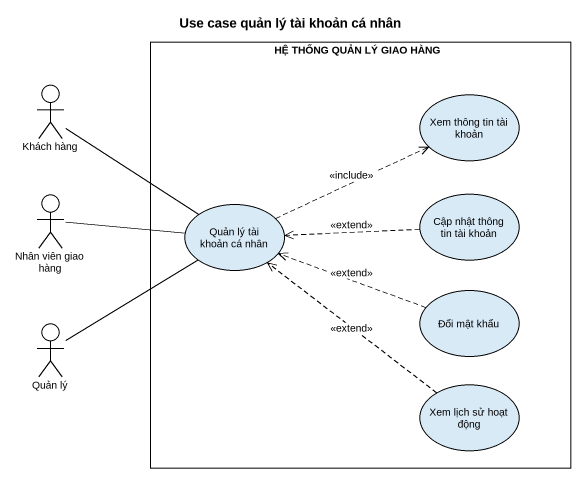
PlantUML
@startuml
title Use case quản lý tài khoản cá nhân
rectangle "HỆ THỐNG QUẢN LÝ GIAO HÀNG" as HỆ_THỐNG_QUẢN_LÝ_GIAO_HÀNG {
  usecase "Xem thông tin tài khoản" as Xem_thông_tin_tài_khoản
  usecase "Quản lý tài khoản cá nhân" as Quản_lý_tài_khoản_cá_nhân
  usecase "Cập nhật thông tin tài khoản" as Cập_nhật_thông_tin_tài_khoản
  usecase "Đổi mật khẩu" as Đổi_mật_khẩu
  usecase "Xem lịch sử hoạt động" as Xem_lịch_sử_hoạt_động
}
actor "Khách hàng" as Khách_hàng
actor "Nhân viên giao hàng" as Nhân_viên_giao_hàng
actor "Quản lý" as Quản_lý
Khách_hàng -right- Quản_lý_tài_khoản_cá_nhân
Nhân_viên_giao_hàng -right- Quản_lý_tài_khoản_cá_nhân
Quản_lý_tài_khoản_cá_nhân .right.> Xem_thông_tin_tài_khoản : <<include>>
Cập_nhật_thông_tin_tài_khoản .left.> Quản_lý_tài_khoản_cá_nhân : <<extend>>
Đổi_mật_khẩu .left.> Quản_lý_tài_khoản_cá_nhân : <<extend>>
Quản_lý -up- Quản_lý_tài_khoản_cá_nhân
Xem_lịch_sử_hoạt_động .up.> Quản_lý_tài_khoản_cá_nhân : <<extend>>
@enduml
